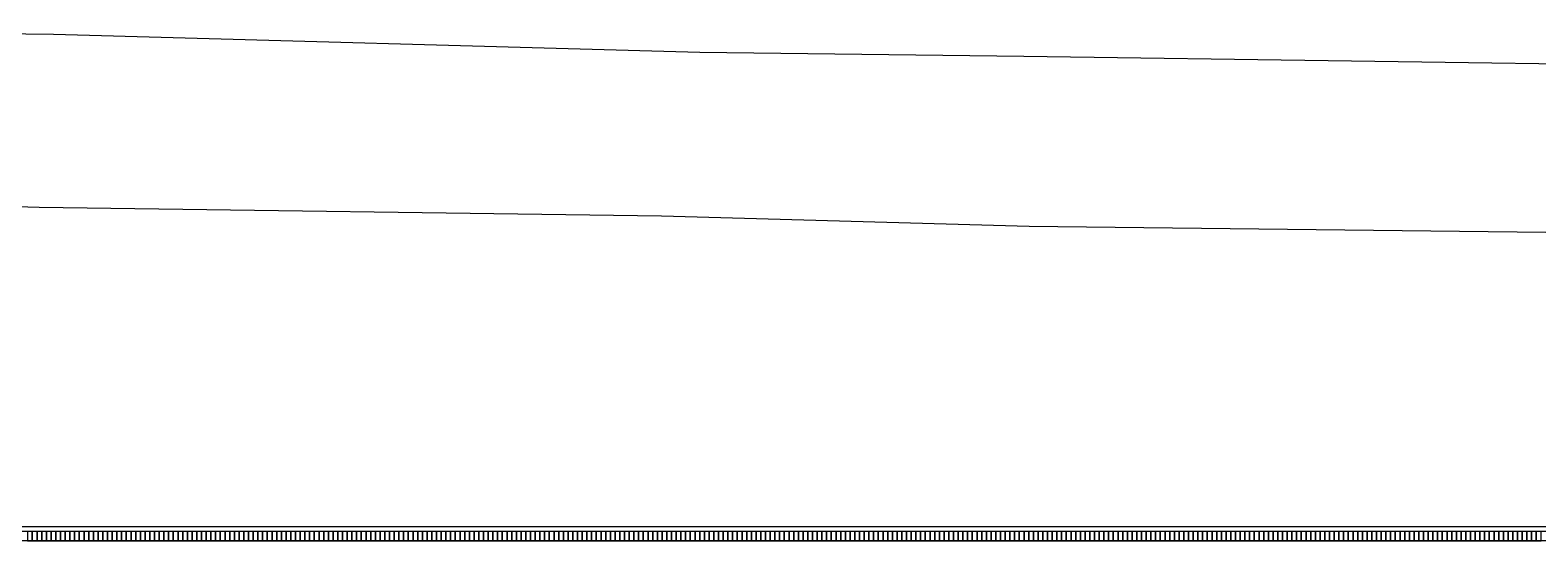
# Model space of a CAD drawing. Header units: inches. Extents: x 542650 to 544515, y 9574150 to 9574595.
# Drawn here: x 544399.47 to 544431.55, y 9574561.41 to 9574572.28 of the extents above; entities that cross this region are included whole.
import ezdxf

# ---------------------------------------------------------------- set-up
doc = ezdxf.new("R2010")
doc.units = ezdxf.units.IN
doc.header["$MEASUREMENT"] = 0
doc.layers.add('I-ARQ', color=8, linetype='Continuous')

# ---------------------------------------------------------------- blocks, each defined once
blk = doc.blocks.new('PISO TIJOLINHO')
at = {"layer": 'I-ARQ'}
blk.add_lwpolyline([(-0.05, 0), (-0.05, 0.2), (0.05, 0.2), (0.05, 0)], close=True, dxfattribs=at)
blk = doc.blocks.new('BL PRAÇA')
at = {"layer": 'I-ARQ'}
for p, q in [((464472.566, 9296025.13), (464472.566, 9295886.806)), ((464472.666, 9296025.13), (464472.666, 9295886.687)), ((464472.366, 9296024.931), (464472.366, 9295886.687)), ((464472.566, 9296024.984), (464472.566, 9295886.687))]:
    blk.add_line(p, q, dxfattribs=at)
for points in [[(464479.671, 9295971.163), (464479.475, 9295977.99), (464479.288, 9295991.233), (464479.071, 9295999.052), (464478.911, 9296012.486), (464478.626, 9296029.099), (464478.462, 9296037.022), (464478.313, 9296044.714)], [(464481.793, 9296044.684), (464482.011, 9296037.765), (464482.099, 9296029.777), (464482.479, 9296012.881), (464482.679, 9295998.943), (464482.765, 9295992.046), (464483.152, 9295978.298), (464483.242, 9295970.618)]]:
    blk.add_lwpolyline(points, dxfattribs=at)
at = {"layer": 'I-ARQ', "rotation": 90.00011566807184}
for p in [(464472.566, 9296009.894), (464472.566, 9296009.794), (464472.566, 9296009.694), (464472.566, 9296009.594), (464472.566, 9296009.494), (464472.566, 9296009.394), (464472.566, 9296009.294), (464472.566, 9296009.194), (464472.566, 9296009.094), (464472.566, 9296008.994), (464472.566, 9296008.894), (464472.566, 9296008.794), (464472.566, 9296008.694), (464472.566, 9296008.594), (464472.566, 9296008.494), (464472.566, 9296008.394), (464472.566, 9296008.294), (464472.566, 9296008.194), (464472.566, 9296008.094), (464472.566, 9296007.994), (464472.566, 9296007.894), (464472.566, 9296007.794), (464472.566, 9296007.694), (464472.566, 9296007.594), (464472.566, 9296007.494), (464472.566, 9296007.394), (464472.566, 9296007.294), (464472.566, 9296007.194), (464472.566, 9296007.094), (464472.566, 9296006.994), (464472.566, 9296006.894), (464472.566, 9296006.794), (464472.566, 9296006.694), (464472.566, 9296006.594), (464472.566, 9296006.494), (464472.566, 9296006.394), (464472.566, 9296006.294), (464472.566, 9296006.194), (464472.566, 9296006.094), (464472.566, 9296005.994), (464472.566, 9296005.894), (464472.566, 9296005.794), (464472.566, 9296005.694), (464472.566, 9296005.594), (464472.566, 9296005.494), (464472.566, 9296005.394), (464472.566, 9296005.294), (464472.566, 9296005.194), (464472.566, 9296005.094), (464472.566, 9296004.994), (464472.566, 9296004.894), (464472.566, 9296004.794), (464472.566, 9296004.694), (464472.566, 9296004.594), (464472.566, 9296004.494), (464472.566, 9296004.394), (464472.566, 9296004.294), (464472.566, 9296004.194), (464472.566, 9296004.094), (464472.566, 9296003.994), (464472.566, 9296003.894), (464472.566, 9296003.794), (464472.566, 9296003.694), (464472.566, 9296003.594), (464472.566, 9296003.494), (464472.566, 9296003.394), (464472.566, 9296003.294), (464472.566, 9296003.194), (464472.566, 9296003.094), (464472.566, 9296002.994), (464472.566, 9296002.894), (464472.566, 9296002.794), (464472.566, 9296002.694), (464472.566, 9296002.594), (464472.566, 9296002.494), (464472.566, 9296002.394), (464472.566, 9296002.294), (464472.566, 9296002.194), (464472.566, 9296002.094), (464472.566, 9296001.994), (464472.566, 9296001.894), (464472.566, 9296001.794), (464472.566, 9296001.694), (464472.566, 9296001.594), (464472.566, 9296001.494), (464472.566, 9296001.394), (464472.566, 9296001.294), (464472.566, 9296001.194), (464472.566, 9296001.094), (464472.566, 9296000.994), (464472.566, 9296000.894), (464472.566, 9296000.794), (464472.566, 9296000.694), (464472.566, 9296000.594), (464472.566, 9296000.494), (464472.566, 9296000.394), (464472.566, 9296000.294), (464472.566, 9296000.194), (464472.566, 9296000.094), (464472.566, 9295999.994), (464472.566, 9295999.894), (464472.566, 9295999.794), (464472.566, 9295999.694), (464472.566, 9295999.594), (464472.566, 9295999.494), (464472.566, 9295999.394), (464472.566, 9295999.294), (464472.566, 9295999.194), (464472.566, 9295999.094), (464472.566, 9295998.994), (464472.566, 9295998.894), (464472.566, 9295998.794), (464472.566, 9295998.694), (464472.566, 9295998.594), (464472.566, 9295998.494), (464472.566, 9295998.394), (464472.566, 9295998.294), (464472.566, 9295998.194), (464472.566, 9295998.094), (464472.566, 9295997.994), (464472.566, 9295997.894), (464472.566, 9295997.794), (464472.566, 9295997.694), (464472.566, 9295997.594), (464472.566, 9295997.494), (464472.566, 9295997.394), (464472.566, 9295997.294), (464472.566, 9295997.194), (464472.566, 9295997.094), (464472.566, 9295996.994), (464472.566, 9295996.894), (464472.566, 9295996.794), (464472.566, 9295996.694), (464472.566, 9295996.594), (464472.566, 9295996.494), (464472.566, 9295996.394), (464472.566, 9295996.294), (464472.566, 9295996.194), (464472.566, 9295996.094), (464472.566, 9295995.994), (464472.566, 9295995.894), (464472.566, 9295995.794), (464472.566, 9295995.694), (464472.566, 9295995.594), (464472.566, 9295995.494), (464472.566, 9295995.394), (464472.566, 9295995.294), (464472.566, 9295995.194), (464472.566, 9295995.094), (464472.566, 9295994.994), (464472.566, 9295994.894), (464472.566, 9295994.794), (464472.566, 9295994.694), (464472.566, 9295994.594), (464472.566, 9295994.494), (464472.566, 9295994.394), (464472.566, 9295994.294), (464472.566, 9295994.194), (464472.566, 9295994.094), (464472.566, 9295993.994), (464472.566, 9295993.894), (464472.566, 9295993.794), (464472.566, 9295993.694), (464472.566, 9295993.594), (464472.566, 9295993.494), (464472.566, 9295993.394), (464472.566, 9295993.294), (464472.566, 9295993.194), (464472.566, 9295993.094), (464472.566, 9295992.994), (464472.566, 9295992.894), (464472.566, 9295992.794), (464472.566, 9295992.694), (464472.566, 9295992.594), (464472.566, 9295992.494), (464472.566, 9295992.394), (464472.566, 9295992.294), (464472.566, 9295992.194), (464472.566, 9295992.094), (464472.566, 9295991.994), (464472.566, 9295991.894), (464472.566, 9295991.794), (464472.566, 9295991.694), (464472.566, 9295991.594), (464472.566, 9295991.494), (464472.566, 9295991.394), (464472.566, 9295991.294), (464472.566, 9295991.194), (464472.566, 9295991.094), (464472.566, 9295990.994), (464472.566, 9295990.894), (464472.566, 9295990.794), (464472.566, 9295990.694), (464472.566, 9295990.594), (464472.566, 9295990.494), (464472.566, 9295990.394), (464472.566, 9295990.294), (464472.566, 9295990.194), (464472.566, 9295990.094), (464472.566, 9295989.994), (464472.566, 9295989.894), (464472.566, 9295989.794), (464472.566, 9295989.694), (464472.566, 9295989.594), (464472.566, 9295989.494), (464472.566, 9295989.394), (464472.566, 9295989.294), (464472.566, 9295989.194), (464472.566, 9295989.094), (464472.566, 9295988.994), (464472.566, 9295988.894), (464472.566, 9295988.794), (464472.566, 9295988.694), (464472.566, 9295988.594), (464472.566, 9295988.494), (464472.566, 9295988.394), (464472.566, 9295988.294), (464472.566, 9295988.194), (464472.566, 9295988.094), (464472.566, 9295987.994), (464472.566, 9295987.894), (464472.566, 9295987.794), (464472.566, 9295987.694), (464472.566, 9295987.594), (464472.566, 9295987.494), (464472.566, 9295987.394), (464472.566, 9295987.294), (464472.566, 9295987.194), (464472.566, 9295987.094), (464472.566, 9295986.994), (464472.566, 9295986.894), (464472.566, 9295986.794), (464472.566, 9295986.694), (464472.566, 9295986.594), (464472.566, 9295986.494), (464472.566, 9295986.394), (464472.566, 9295986.294), (464472.566, 9295986.194), (464472.566, 9295986.094), (464472.566, 9295985.994), (464472.566, 9295985.894), (464472.566, 9295985.794), (464472.566, 9295985.694), (464472.566, 9295985.594), (464472.566, 9295985.494), (464472.566, 9295985.394), (464472.566, 9295985.294), (464472.566, 9295985.194), (464472.566, 9295985.094), (464472.566, 9295984.994), (464472.566, 9295984.894), (464472.566, 9295984.794), (464472.566, 9295984.694), (464472.566, 9295984.594), (464472.566, 9295984.494), (464472.566, 9295984.394), (464472.566, 9295984.294), (464472.566, 9295984.194), (464472.566, 9295984.094), (464472.566, 9295983.994), (464472.566, 9295983.894), (464472.566, 9295983.794), (464472.566, 9295983.694), (464472.566, 9295983.594), (464472.566, 9295983.494), (464472.566, 9295983.394), (464472.566, 9295983.294), (464472.566, 9295983.194), (464472.566, 9295983.094), (464472.566, 9295982.994), (464472.566, 9295982.894), (464472.566, 9295982.794), (464472.566, 9295982.694), (464472.566, 9295982.594), (464472.566, 9295982.494), (464472.566, 9295982.394), (464472.566, 9295982.294), (464472.566, 9295982.194), (464472.566, 9295982.094), (464472.566, 9295981.994), (464472.566, 9295981.894), (464472.566, 9295981.794), (464472.566, 9295981.694), (464472.566, 9295981.594), (464472.566, 9295981.494), (464472.566, 9295981.394), (464472.566, 9295981.294), (464472.566, 9295981.194), (464472.566, 9295981.094), (464472.566, 9295980.994), (464472.566, 9295980.894), (464472.566, 9295980.794), (464472.566, 9295980.694), (464472.566, 9295980.594), (464472.566, 9295980.494), (464472.566, 9295980.394), (464472.566, 9295980.294), (464472.566, 9295980.194), (464472.566, 9295980.094), (464472.566, 9295979.994), (464472.566, 9295979.894), (464472.566, 9295979.794), (464472.566, 9295979.694), (464472.566, 9295979.594), (464472.566, 9295979.494), (464472.566, 9295979.394), (464472.566, 9295979.294), (464472.566, 9295979.194), (464472.566, 9295979.094), (464472.566, 9295978.994), (464472.566, 9295978.894), (464472.566, 9295978.794), (464472.566, 9295978.694), (464472.566, 9295978.594), (464472.566, 9295978.494), (464472.566, 9295978.394), (464472.566, 9295978.294), (464472.566, 9295978.194), (464472.566, 9295978.094), (464472.566, 9295977.994), (464472.566, 9295977.894), (464472.566, 9295977.794)]:
    blk.add_blockref('PISO TIJOLINHO', p, dxfattribs=at)

msp = doc.modelspace()

# ---------------------------------------------------------------- block references
at = {"layer": 'I-ARQ', "xscale": -1, "rotation": 270}
msp.add_blockref('BL PRAÇA', (-8751578.329, 9110089.041), dxfattribs=at)

doc.saveas('drawing.dxf')
